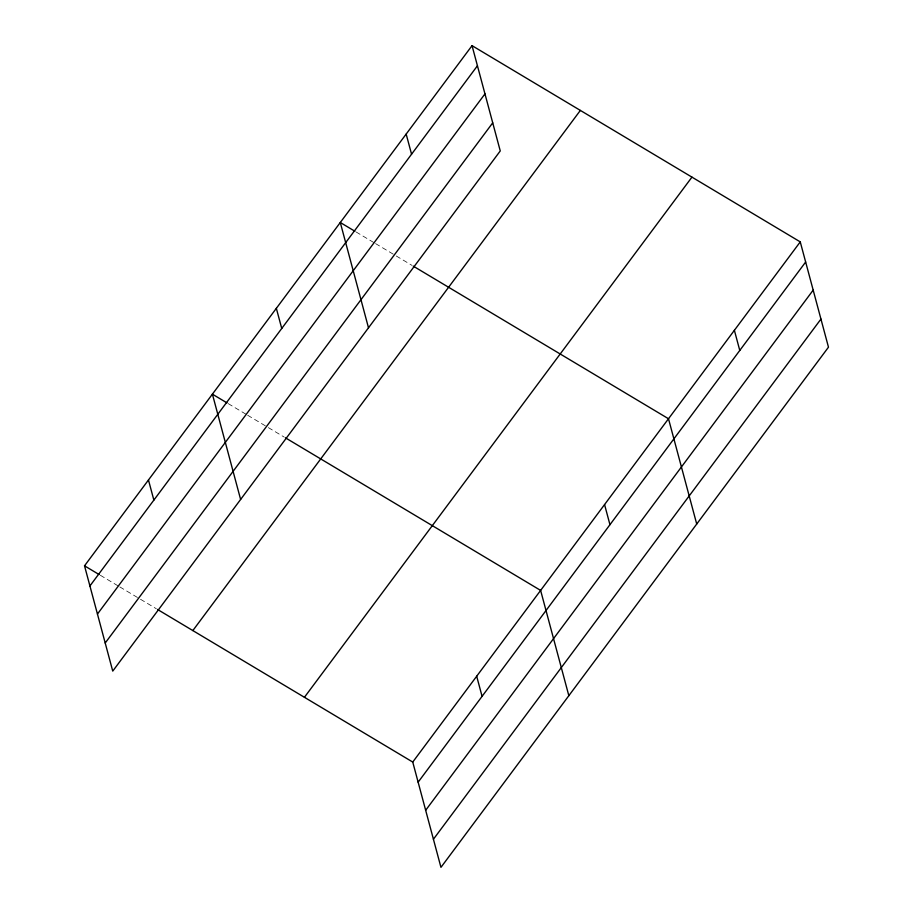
<?xml version="1.0" encoding="UTF-8"?>
<svg xmlns="http://www.w3.org/2000/svg" width="913" height="913" viewBox="0 0 913 913"><rect width="100%" height="100%" fill="white"/><g stroke="black" fill="none" stroke-linecap="round" stroke-linejoin="round"><path stroke-width="0.68" stroke-dasharray="4.57 3.42" d="M356.104 231.97L374.364 242.881M375.585 243.611L395.055 255.252M396.265 255.982L412.094 265.432M228.227 403.626L246.487 414.536M247.697 415.267L267.167 426.907M268.388 427.626L284.205 437.087M100.35 575.27L118.599 586.192M119.82 586.922L139.29 598.563M140.511 599.282L156.328 608.743"/><path stroke-width="1.37" d="M472.044 45.65L500.256 150.942L112.744 671.112L84.521 565.82L472.044 45.65L800.256 241.888L828.479 347.18L440.956 867.35L412.744 762.058L157.55 609.473M89.919 585.941L477.442 65.77M97.451 614.05L484.974 93.879M105.212 643.003L492.723 122.844M192.837 630.575L580.36 110.405M304.428 697.292L691.951 177.133M412.744 762.058L800.256 241.888M418.131 782.179L805.654 262.008M425.663 810.288L813.186 290.117M433.424 839.241L820.947 319.071M354.895 231.24L340.287 222.51L368.498 327.801M413.304 266.162L668.499 418.747L696.722 524.039M227.006 402.895L212.409 394.165L240.621 499.457M285.427 437.818L540.622 590.403L568.833 695.695M84.521 565.82L99.129 574.551M734.383 330.312L739.77 350.432M604.566 504.569L609.952 524.69M406.171 134.074L411.558 154.206M476.677 676.225L482.075 696.345M276.342 308.332L281.74 328.452M148.465 479.987L153.863 500.107"/></g></svg>
